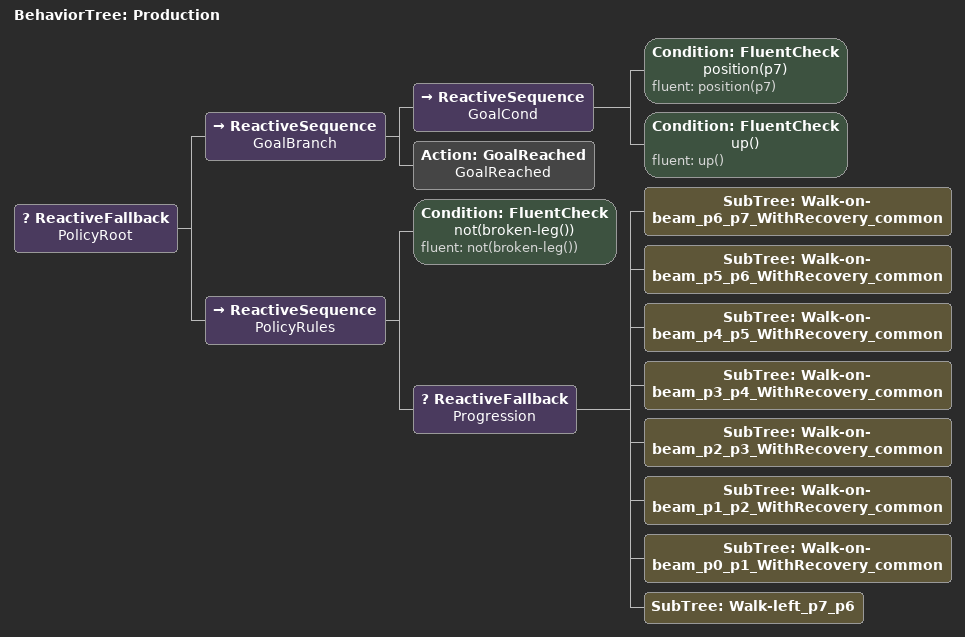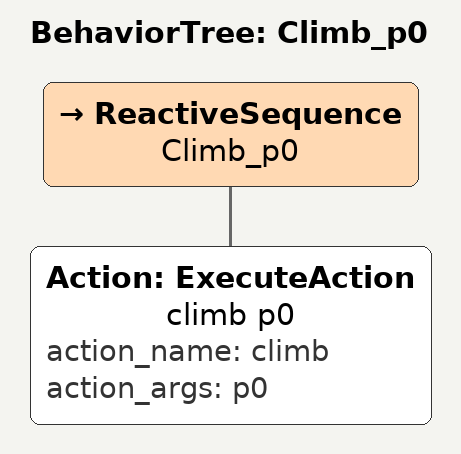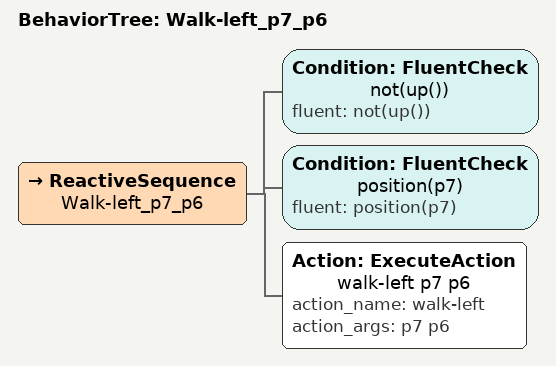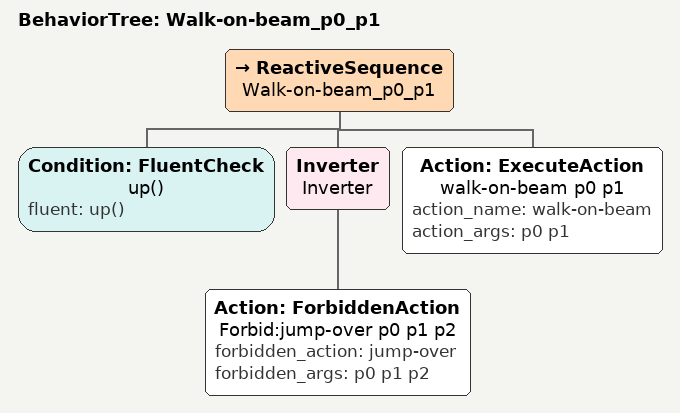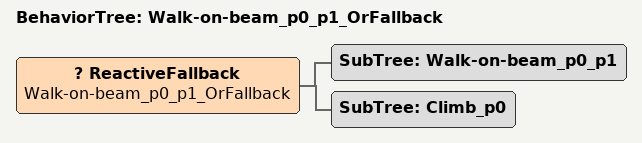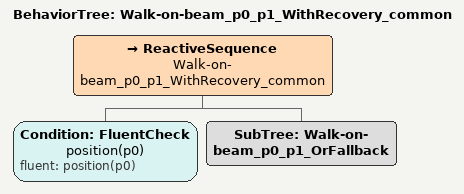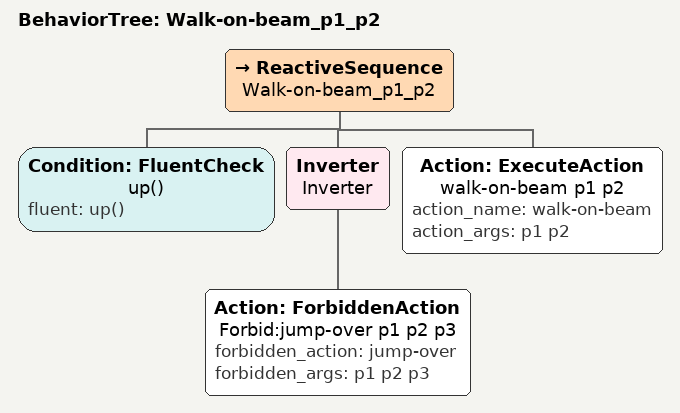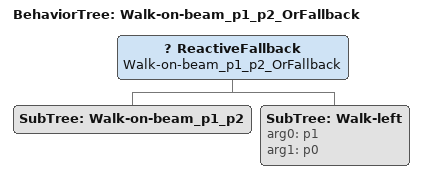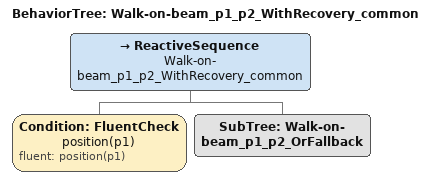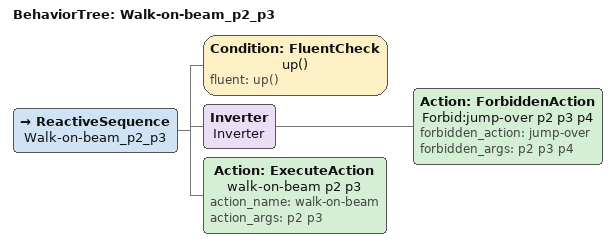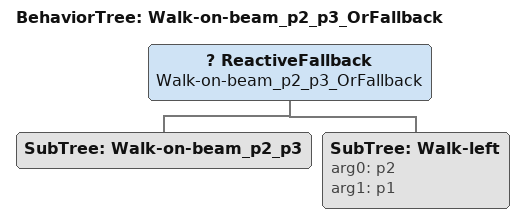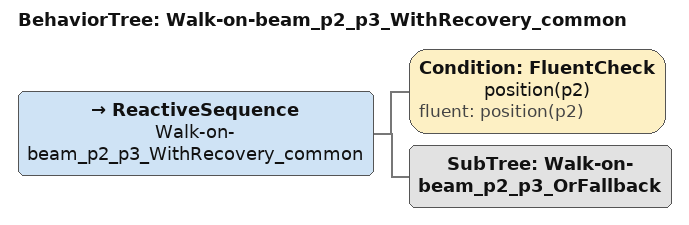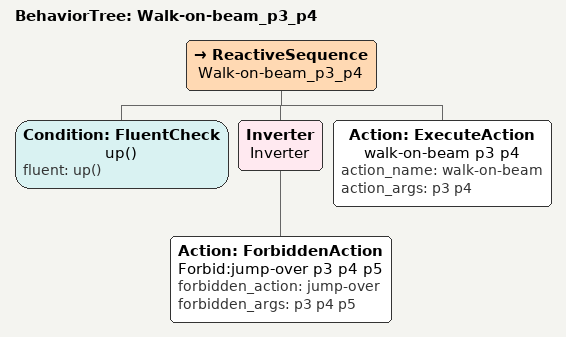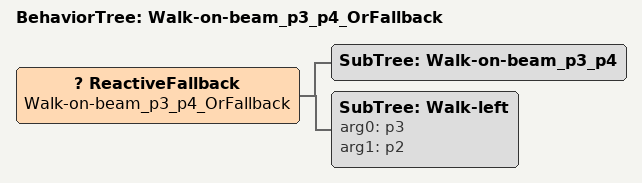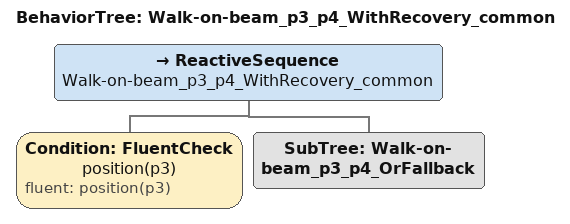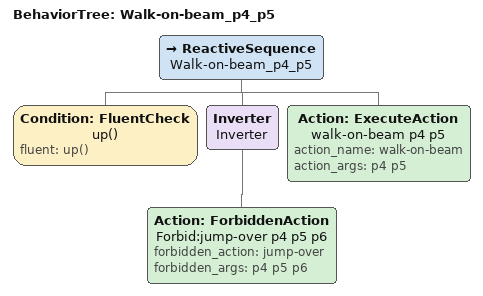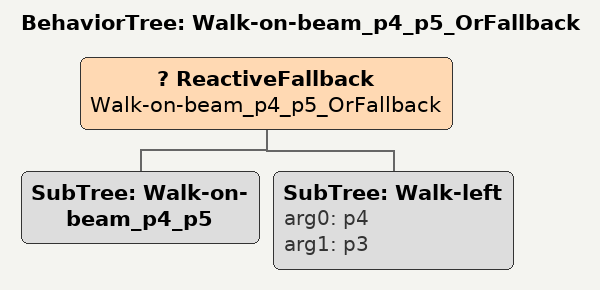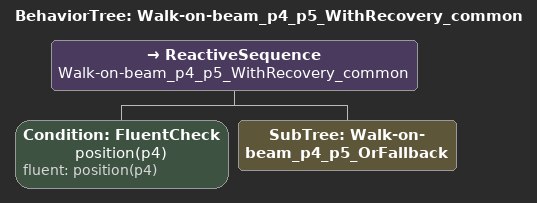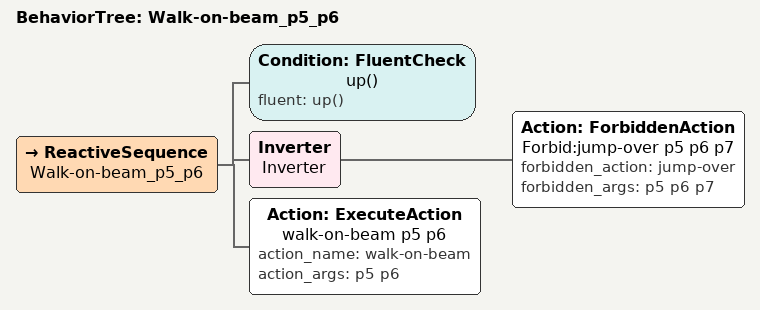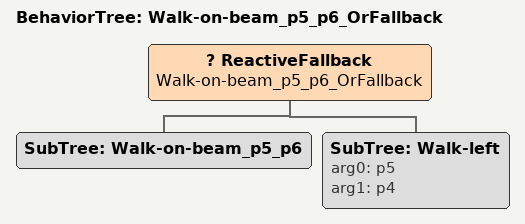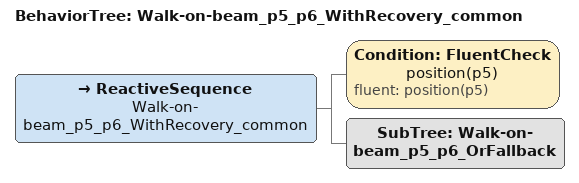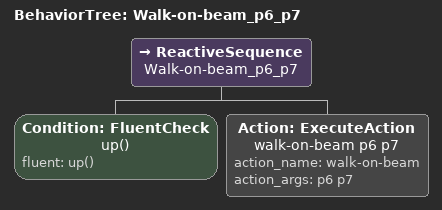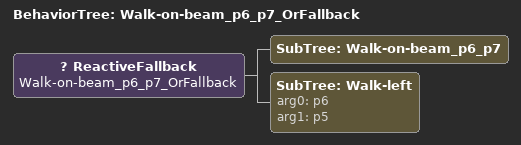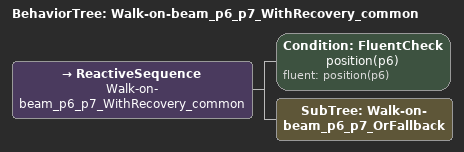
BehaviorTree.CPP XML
<BehaviorTree ID="Production">
  <ReactiveFallback name="PolicyRoot">
    <ReactiveSequence name="GoalBranch">
      <ReactiveSequence name="GoalCond">
        <Condition ID="FluentCheck" name="position(p7)" fluent="position(p7)"/>
        <Condition ID="FluentCheck" name="up()" fluent="up()"/>
      </ReactiveSequence>
      <Action ID="GoalReached" name="GoalReached"/>
    </ReactiveSequence>
    <ReactiveSequence name="PolicyRules">
      <Condition ID="FluentCheck" name="not(broken-leg())" fluent="not(broken-leg())"/>
      <ReactiveFallback name="Progression">
        <SubTree ID="Walk-on-beam_p6_p7_WithRecovery_common"/>
        <SubTree ID="Walk-on-beam_p5_p6_WithRecovery_common"/>
        <SubTree ID="Walk-on-beam_p4_p5_WithRecovery_common"/>
        <SubTree ID="Walk-on-beam_p3_p4_WithRecovery_common"/>
        <SubTree ID="Walk-on-beam_p2_p3_WithRecovery_common"/>
        <SubTree ID="Walk-on-beam_p1_p2_WithRecovery_common"/>
        <SubTree ID="Walk-on-beam_p0_p1_WithRecovery_common"/>
        <SubTree ID="Walk-left_p7_p6"/>
      </ReactiveFallback>
    </ReactiveSequence>
  </ReactiveFallback>
</BehaviorTree>

<BehaviorTree ID="Climb_p0">
  <ReactiveSequence name="Climb_p0">
    <Action ID="ExecuteAction" name="climb p0" action_name="climb" action_args="p0"/>
  </ReactiveSequence>
</BehaviorTree>

<BehaviorTree ID="Walk-left_p7_p6">
  <ReactiveSequence name="Walk-left_p7_p6">
    <Condition ID="FluentCheck" name="not(up())" fluent="not(up())"/>
    <Condition ID="FluentCheck" name="position(p7)" fluent="position(p7)"/>
    <Action ID="ExecuteAction" name="walk-left p7 p6" action_name="walk-left" action_args="p7 p6"/>
  </ReactiveSequence>
</BehaviorTree>

<BehaviorTree ID="Walk-on-beam_p0_p1">
  <ReactiveSequence name="Walk-on-beam_p0_p1">
    <Condition ID="FluentCheck" name="up()" fluent="up()"/>
    <Inverter name="Inverter">
      <Action ID="ForbiddenAction" name="Forbid:jump-over p0 p1 p2" forbidden_action="jump-over" forbidden_args="p0 p1 p2"/>
    </Inverter>
    <Action ID="ExecuteAction" name="walk-on-beam p0 p1" action_name="walk-on-beam" action_args="p0 p1"/>
  </ReactiveSequence>
</BehaviorTree>

<BehaviorTree ID="Walk-on-beam_p0_p1_OrFallback">
  <ReactiveFallback name="Walk-on-beam_p0_p1_OrFallback">
    <SubTree ID="Walk-on-beam_p0_p1"/>
    <SubTree ID="Climb_p0"/>
  </ReactiveFallback>
</BehaviorTree>

<BehaviorTree ID="Walk-on-beam_p0_p1_WithRecovery_common">
  <ReactiveSequence name="Walk-on-beam_p0_p1_WithRecovery_common">
    <Condition ID="FluentCheck" name="position(p0)" fluent="position(p0)"/>
    <SubTree ID="Walk-on-beam_p0_p1_OrFallback"/>
  </ReactiveSequence>
</BehaviorTree>

<BehaviorTree ID="Walk-on-beam_p1_p2">
  <ReactiveSequence name="Walk-on-beam_p1_p2">
    <Condition ID="FluentCheck" name="up()" fluent="up()"/>
    <Inverter name="Inverter">
      <Action ID="ForbiddenAction" name="Forbid:jump-over p1 p2 p3" forbidden_action="jump-over" forbidden_args="p1 p2 p3"/>
    </Inverter>
    <Action ID="ExecuteAction" name="walk-on-beam p1 p2" action_name="walk-on-beam" action_args="p1 p2"/>
  </ReactiveSequence>
</BehaviorTree>

<BehaviorTree ID="Walk-on-beam_p1_p2_OrFallback">
  <ReactiveFallback name="Walk-on-beam_p1_p2_OrFallback">
    <SubTree ID="Walk-on-beam_p1_p2"/>
    <SubTree ID="Walk-left" arg0="p1" arg1="p0"/>
  </ReactiveFallback>
</BehaviorTree>

<BehaviorTree ID="Walk-on-beam_p1_p2_WithRecovery_common">
  <ReactiveSequence name="Walk-on-beam_p1_p2_WithRecovery_common">
    <Condition ID="FluentCheck" name="position(p1)" fluent="position(p1)"/>
    <SubTree ID="Walk-on-beam_p1_p2_OrFallback"/>
  </ReactiveSequence>
</BehaviorTree>

<BehaviorTree ID="Walk-on-beam_p2_p3">
  <ReactiveSequence name="Walk-on-beam_p2_p3">
    <Condition ID="FluentCheck" name="up()" fluent="up()"/>
    <Inverter name="Inverter">
      <Action ID="ForbiddenAction" name="Forbid:jump-over p2 p3 p4" forbidden_action="jump-over" forbidden_args="p2 p3 p4"/>
    </Inverter>
    <Action ID="ExecuteAction" name="walk-on-beam p2 p3" action_name="walk-on-beam" action_args="p2 p3"/>
  </ReactiveSequence>
</BehaviorTree>

<BehaviorTree ID="Walk-on-beam_p2_p3_OrFallback">
  <ReactiveFallback name="Walk-on-beam_p2_p3_OrFallback">
    <SubTree ID="Walk-on-beam_p2_p3"/>
    <SubTree ID="Walk-left" arg0="p2" arg1="p1"/>
  </ReactiveFallback>
</BehaviorTree>

<BehaviorTree ID="Walk-on-beam_p2_p3_WithRecovery_common">
  <ReactiveSequence name="Walk-on-beam_p2_p3_WithRecovery_common">
    <Condition ID="FluentCheck" name="position(p2)" fluent="position(p2)"/>
    <SubTree ID="Walk-on-beam_p2_p3_OrFallback"/>
  </ReactiveSequence>
</BehaviorTree>

<BehaviorTree ID="Walk-on-beam_p3_p4">
  <ReactiveSequence name="Walk-on-beam_p3_p4">
    <Condition ID="FluentCheck" name="up()" fluent="up()"/>
    <Inverter name="Inverter">
      <Action ID="ForbiddenAction" name="Forbid:jump-over p3 p4 p5" forbidden_action="jump-over" forbidden_args="p3 p4 p5"/>
    </Inverter>
    <Action ID="ExecuteAction" name="walk-on-beam p3 p4" action_name="walk-on-beam" action_args="p3 p4"/>
  </ReactiveSequence>
</BehaviorTree>

<BehaviorTree ID="Walk-on-beam_p3_p4_OrFallback">
  <ReactiveFallback name="Walk-on-beam_p3_p4_OrFallback">
    <SubTree ID="Walk-on-beam_p3_p4"/>
    <SubTree ID="Walk-left" arg0="p3" arg1="p2"/>
  </ReactiveFallback>
</BehaviorTree>

<BehaviorTree ID="Walk-on-beam_p3_p4_WithRecovery_common">
  <ReactiveSequence name="Walk-on-beam_p3_p4_WithRecovery_common">
    <Condition ID="FluentCheck" name="position(p3)" fluent="position(p3)"/>
    <SubTree ID="Walk-on-beam_p3_p4_OrFallback"/>
  </ReactiveSequence>
</BehaviorTree>

<BehaviorTree ID="Walk-on-beam_p4_p5">
  <ReactiveSequence name="Walk-on-beam_p4_p5">
    <Condition ID="FluentCheck" name="up()" fluent="up()"/>
    <Inverter name="Inverter">
      <Action ID="ForbiddenAction" name="Forbid:jump-over p4 p5 p6" forbidden_action="jump-over" forbidden_args="p4 p5 p6"/>
    </Inverter>
    <Action ID="ExecuteAction" name="walk-on-beam p4 p5" action_name="walk-on-beam" action_args="p4 p5"/>
  </ReactiveSequence>
</BehaviorTree>

<BehaviorTree ID="Walk-on-beam_p4_p5_OrFallback">
  <ReactiveFallback name="Walk-on-beam_p4_p5_OrFallback">
    <SubTree ID="Walk-on-beam_p4_p5"/>
    <SubTree ID="Walk-left" arg0="p4" arg1="p3"/>
  </ReactiveFallback>
</BehaviorTree>

<BehaviorTree ID="Walk-on-beam_p4_p5_WithRecovery_common">
  <ReactiveSequence name="Walk-on-beam_p4_p5_WithRecovery_common">
    <Condition ID="FluentCheck" name="position(p4)" fluent="position(p4)"/>
    <SubTree ID="Walk-on-beam_p4_p5_OrFallback"/>
  </ReactiveSequence>
</BehaviorTree>

<BehaviorTree ID="Walk-on-beam_p5_p6">
  <ReactiveSequence name="Walk-on-beam_p5_p6">
    <Condition ID="FluentCheck" name="up()" fluent="up()"/>
    <Inverter name="Inverter">
      <Action ID="ForbiddenAction" name="Forbid:jump-over p5 p6 p7" forbidden_action="jump-over" forbidden_args="p5 p6 p7"/>
    </Inverter>
    <Action ID="ExecuteAction" name="walk-on-beam p5 p6" action_name="walk-on-beam" action_args="p5 p6"/>
  </ReactiveSequence>
</BehaviorTree>

<BehaviorTree ID="Walk-on-beam_p5_p6_OrFallback">
  <ReactiveFallback name="Walk-on-beam_p5_p6_OrFallback">
    <SubTree ID="Walk-on-beam_p5_p6"/>
    <SubTree ID="Walk-left" arg0="p5" arg1="p4"/>
  </ReactiveFallback>
</BehaviorTree>

<BehaviorTree ID="Walk-on-beam_p5_p6_WithRecovery_common">
  <ReactiveSequence name="Walk-on-beam_p5_p6_WithRecovery_common">
    <Condition ID="FluentCheck" name="position(p5)" fluent="position(p5)"/>
    <SubTree ID="Walk-on-beam_p5_p6_OrFallback"/>
  </ReactiveSequence>
</BehaviorTree>

<BehaviorTree ID="Walk-on-beam_p6_p7">
  <ReactiveSequence name="Walk-on-beam_p6_p7">
    <Condition ID="FluentCheck" name="up()" fluent="up()"/>
    <Action ID="ExecuteAction" name="walk-on-beam p6 p7" action_name="walk-on-beam" action_args="p6 p7"/>
  </ReactiveSequence>
</BehaviorTree>

<BehaviorTree ID="Walk-on-beam_p6_p7_OrFallback">
  <ReactiveFallback name="Walk-on-beam_p6_p7_OrFallback">
    <SubTree ID="Walk-on-beam_p6_p7"/>
    <SubTree ID="Walk-left" arg0="p6" arg1="p5"/>
  </ReactiveFallback>
</BehaviorTree>

<BehaviorTree ID="Walk-on-beam_p6_p7_WithRecovery_common">
  <ReactiveSequence name="Walk-on-beam_p6_p7_WithRecovery_common">
    <Condition ID="FluentCheck" name="position(p6)" fluent="position(p6)"/>
    <SubTree ID="Walk-on-beam_p6_p7_OrFallback"/>
  </ReactiveSequence>
</BehaviorTree>
